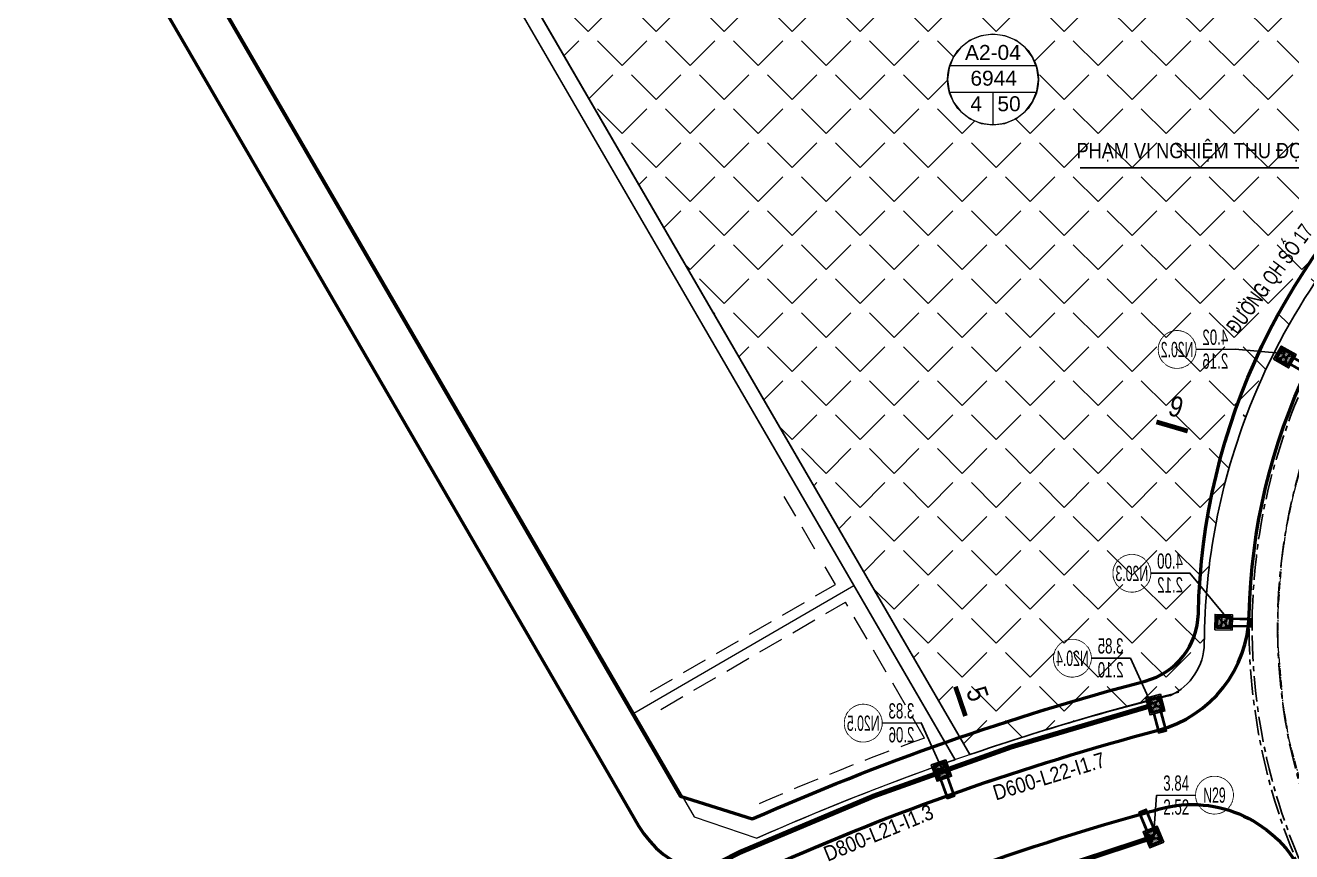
# Model space of a CAD drawing. Extents: x -2063571 to 559285, y 565862 to 1758715.
# Drawn here: x 558274.5 to 558398.9, y 1758351.3 to 1758432.5 of the extents above; entities that cross this region are included whole.
import ezdxf
from ezdxf.enums import TextEntityAlignment as Align

# ---------------------------------------------------------------- set-up
doc = ezdxf.new("R2010")
doc.units = 0
doc.header["$MEASUREMENT"] = 0
doc.set_wipeout_variables(frame=1)
for name, pattern in [('CENTER', [2, 1.25, -0.25, 0.25, -0.25]), ('CENTER2', [1.125, 0.75, -0.125, 0.125, -0.125]), ('DASHED', [0.75, 0.5, -0.25]), ('DIVIDE2', [0.625, 0.25, -0.125, 0, -0.125, 0, -0.125]), ('HIDDEN', [0.375, 0.25, -0.125])]:
    doc.linetypes.add(name, pattern=pattern)
doc.layers.get('0').update_dxf_attribs({"linetype": 'CONTINUOUS'})
doc.layers.get('DEFPOINTS').update_dxf_attribs({"linetype": 'CONTINUOUS'})
for name, color, linetype, lineweight in [('11111111111111111', 251, 'CONTINUOUS', 0), ('1Duy CDDC', 4, 'CONTINUOUS', 5), ('1Duy CDMG', 3, 'CONTINUOUS', 5), ('1Duy TenGa', 6, 'CONTINUOUS', 5), ('2.MAT CAT', 7, 'CONTINUOUS', 0), ('chi gioi dg do', 14, 'CONTINUOUS', 0), ('CHIA LO', 40, 'CONTINUOUS', 0), ('DUONG CAT', 8, 'CONTINUOUS', 9), ('HACH', 9, 'CONTINUOUS', 5), ('k-cxanh', 86, 'CONTINUOUS', 15), ('k-viahe', 6, 'CONTINUOUS', 15), ('k-vienctrinh', 6, 'CONTINUOUS', 15), ('KICH THUOC 1', 4, 'CONTINUOUS', 13), ('KT', 254, 'CONTINUOUS', 0), ('kt-su dung dat', 6, 'CONTINUOUS', 15), ('Q-MATCAT', 4, 'CONTINUOUS', 0), ('TENDUONGQH', 2, 'CONTINUOUS', 0)]:
    doc.layers.add(name, color=color, linetype=linetype, lineweight=lineweight)
for name, color, linetype in [('1Duy NetDong', 1, 'CONTINUOUS'), ('B-3000', 5, 'CONTINUOUS'), ('d600', 4, 'DIVIDE2'), ('d800', 4, 'CENTER2'), ('GA D600', 4, 'CENTER2'), ('M35 X 500', 6, 'CONTINUOUS'), ('QHCT_Đất công cộng đơn vị ở', 1, 'CONTINUOUS'), ('ththep', 3, 'CONTINUOUS')]:
    doc.layers.add(name, color=color, linetype=linetype)
doc.styles.add('Arial', font='arial_2.ttf', dxfattribs={"width": 0.85})
doc.styles.add('AVO-DAM', font='')
doc.styles.add('GT_Text_Duan1', font='VHAVAN_1.TTF', dxfattribs={"width": 1.1, "height": 25})
doc.styles.add('Q-TXT', font='ARIALN.TTF')
doc.styles.get('AVO-DAM').set_extended_font_data('VNI-Helve')
doc.dimstyles.new('2B2500X2500', dxfattribs={"dimtxt": 2.2, "dimasz": 3.5, "dimexe": 0.18, "dimexo": 0.0625, "dimgap": 0.2, "dimtad": 1, "dimdec": 0, "dimzin": 0, "dimdsep": 46, "dimtxsty": 'Arial', "dimcen": 0.09, "dimse1": 1, "dimse2": 1, "dimsd1": 1, "dimsd2": 1, "dimclrd": 2, "dimclrt": 256, "dimadec": 0, "dimazin": 0, "dimtfac": 1, "dimtdec": 0, "dimtofl": 0, "dimtmove": 2, "dimatfit": 3, "dimfxl": 1, "dimtfill": 1, "dimtfillclr": 256, "dimtolj": 1, "dimtzin": 0, "dimarcsym": 0})
doc.dimstyles.new('D300', dxfattribs={"dimtxt": 1.5, "dimasz": 3.5, "dimexe": 0.18, "dimexo": 0.0625, "dimgap": 0.2, "dimtad": 1, "dimdec": 0, "dimzin": 0, "dimdsep": 46, "dimtxsty": 'Arial', "dimcen": 0.09, "dimse1": 1, "dimse2": 1, "dimsd1": 1, "dimsd2": 1, "dimclrd": 2, "dimclrt": 256, "dimadec": 0, "dimazin": 0, "dimtfac": 1, "dimtdec": 0, "dimtofl": 0, "dimtmove": 2, "dimatfit": 3, "dimfxl": 1, "dimtfill": 1, "dimtfillclr": 256, "dimtolj": 1, "dimtzin": 0, "dimarcsym": 0})
doc.dimstyles.new('D600', dxfattribs={"dimtxt": 2.2, "dimasz": 3.5, "dimexe": 0.18, "dimexo": 0.0625, "dimgap": 0, "dimtad": 1, "dimdec": 0, "dimzin": 0, "dimdsep": 46, "dimtxsty": 'Arial', "dimcen": 0.09, "dimse1": 1, "dimse2": 1, "dimsd1": 1, "dimsd2": 1, "dimclrd": 2, "dimclrt": 256, "dimadec": 0, "dimazin": 0, "dimtfac": 1, "dimtdec": 0, "dimtofl": 0, "dimtmove": 2, "dimatfit": 3, "dimfxl": 1, "dimtfill": 1, "dimtfillclr": 256, "dimtolj": 1, "dimtzin": 0, "dimarcsym": 0})
doc.dimstyles.new('D800', dxfattribs={"dimtxt": 2.2, "dimasz": 3.5, "dimexe": 0.18, "dimexo": 0.0625, "dimgap": 0.2, "dimtad": 1, "dimdec": 0, "dimzin": 0, "dimdsep": 46, "dimtxsty": 'Arial', "dimcen": 0.09, "dimse1": 1, "dimse2": 1, "dimsd1": 1, "dimsd2": 1, "dimclrd": 2, "dimclrt": 256, "dimadec": 0, "dimazin": 0, "dimtfac": 1, "dimtdec": 0, "dimtofl": 0, "dimtmove": 2, "dimatfit": 3, "dimfxl": 1, "dimtfill": 1, "dimtfillclr": 256, "dimtolj": 1, "dimtzin": 0, "dimarcsym": 0})

# ---------------------------------------------------------------- blocks, each defined once
blk = doc.blocks.new('g 25')
at = {"layer": 'HACH'}
h = blk.add_hatch(dxfattribs=at)
h.set_pattern_fill('DOTS', color=1, scale=0.75, angle=474.3672, style=0)
h.set_pattern_definition([(114.3671788103, (-1831200.80478, -224170.26384), (-0.0523692889328, 0.0020098775898), [0, -0.046875])])
edge = h.paths.add_edge_path()
edge.add_line((0.6, 0.24), (-0.6, 0.24))
edge.add_line((-0.6, 0.24), (-0.6, 0.7))
edge.add_line((-0.6, 0.7), (0.6, 0.7))
edge.add_line((0.6, 0.7), (0.6, 0.24))
h = blk.add_hatch(dxfattribs=at)
h.set_pattern_fill('DOTS', color=1, scale=0.75, angle=474.3672, style=0)
h.set_pattern_definition([(114.3671788103, (-1831200.99731, -224169.83876), (-0.0523692889328, 0.0020098775898), [0, -0.046875])])
edge = h.paths.add_edge_path()
edge.add_line((0.6, -0.23), (-0.6, -0.23))
edge.add_line((-0.6, -0.23), (-0.6, 0.23))
edge.add_line((-0.6, 0.23), (0.6, 0.23))
edge.add_line((0.6, 0.23), (0.6, -0.23))
h = blk.add_hatch(dxfattribs=at)
h.set_pattern_fill('DOTS', color=1, scale=0.75, angle=474.3672, style=0)
h.set_pattern_definition([(114.3671788103, (-1831201.18984, -224169.413678), (-0.0523692889328, 0.0020098775898), [0, -0.046875])])
edge = h.paths.add_edge_path()
edge.add_line((0.6, -0.69), (-0.6, -0.69))
edge.add_line((-0.6, -0.69), (-0.6, -0.24))
edge.add_line((-0.6, -0.24), (0.6, -0.24))
edge.add_line((0.6, -0.24), (0.6, -0.69))
at = {"color": 1, "linetype": 'HIDDEN', "ltscale": 7.5}
for p, q in [((-0.3, -2.5), (-0.3, -0.6)), ((0.3, -2.5), (0.3, -0.6)), ((0.3, -2.7), (-0.3, -2.7))]:
    blk.add_line(p, q, dxfattribs=at)
blk.add_lwpolyline([(-0.5, 0.6), (-0.5, -0.6), (0.5, -0.6), (0.5, 0.6)], close=True, dxfattribs=at)
at = {"layer": 'DUONG CAT', "color": 1}
for points in [[(0.6, 0.7), (0.6, 0.24), (-0.6, 0.24), (-0.6, 0.7)], [(0.6, 0.23), (0.6, -0.23), (-0.6, -0.23), (-0.6, 0.23)], [(0.6, -0.24), (0.6, -0.69), (-0.6, -0.69), (-0.6, -0.24)]]:
    blk.add_lwpolyline(points, close=True, dxfattribs=at)
at = {"layer": 'KICH THUOC 1', "color": 1, "ltscale": 5}
for points in [[(-0.3, -2.7), (-0.28, -2.7), (-0.28, -2.55), (-0.3, -2.55)], [(-0.23, -2.7), (-0.21, -2.7), (-0.21, -2.55), (-0.23, -2.55)], [(-0.15, -2.7), (-0.13, -2.7), (-0.13, -2.55), (-0.15, -2.55)], [(-0.08, -2.7), (-0.06, -2.7), (-0.06, -2.55), (-0.08, -2.55)], [(-0.01, -2.7), (0.01, -2.7), (0.01, -2.55), (-0.01, -2.55)], [(0.06, -2.7), (0.08, -2.7), (0.08, -2.55), (0.06, -2.55)], [(0.14, -2.7), (0.16, -2.7), (0.16, -2.55), (0.14, -2.55)], [(0.21, -2.7), (0.23, -2.7), (0.23, -2.55), (0.21, -2.55)], [(0.28, -2.7), (0.3, -2.7), (0.3, -2.55), (0.28, -2.55)]]:
    blk.add_lwpolyline(points, close=True, dxfattribs=at)
at = {"layer": 'M35 X 500', "color": 1}
for p, q in [((0.6, 0.7), (-0.6, -0.69)), ((-0.4, -0.85), (-0.4, -2.5)), ((0.4, -0.85), (0.4, -2.5)), ((-0.4, -2.5), (-0.4, -2.8)), ((0.4, -2.8), (-0.4, -2.8)), ((0.4, -2.5), (0.4, -2.8))]:
    blk.add_line(p, q, dxfattribs=at)
for points in [[(-0.75, 0.85), (-0.75, -0.85), (0.75, -0.85), (0.75, 0.85)], [(-0.6, 0.7), (-0.6, -0.7), (0.6, -0.7), (0.6, 0.7)], [(0.4, -2.8), (0.4, -2.5), (-0.4, -2.5), (-0.4, -2.8)]]:
    blk.add_lwpolyline(points, close=True, dxfattribs=at)
at = {"layer": 'ththep', "color": 1, "ltscale": 5}
for p, q in [((-0.6, 0.7), (0.6, -0.69)), ((-0.6, 0.23), (0.6, 0.23)), ((-0.6, -0.23), (0.6, -0.23)), ((-0.6, -0.7), (0.6, -0.7))]:
    blk.add_line(p, q, dxfattribs=at)
blk = doc.blocks.new('*D290')
at = {"layer": 'DEFPOINTS', "color": 0, "linetype": 'CENTER2', "lineweight": 35, "transparency": 16777216}
for p in [(558438.67, 1758426.58), (558386.66, 1758351.01), (558397.03, 1758345.67)]:
    blk.add_point(p, dxfattribs=at)
at = {"layer": 'd800', "linetype": 'CENTER2', "transparency": 16777216, "insert": (558410, 1758398.73), "char_height": 1.5, "attachment_point": 5, "rotation": 62.7695, "style": 'Arial', "bg_fill": 3, "box_fill_scale": 1.25, "bg_fill_color": 256, "bg_fill_true_color": 13158600, "bg_fill_transparency": 0}
blk.add_mtext('\\A1;2B2500XH2500-L91M-I2.0', dxfattribs=at)
blk = doc.blocks.new('*U240')
at = {"layer": '1Duy NetDong', "ltscale": 0.2}
blk.add_lwpolyline([(5.01, 1.91), (5.1, 1.92), (5.2, 1.92), (5.29, 1.94), (5.38, 1.96), (5.48, 1.99), (5.56, 2.02), (5.65, 2.06), (5.74, 2.1), (5.82, 2.15), (5.9, 2.2), (5.97, 2.26), (6.04, 2.33), (6.11, 2.39), (6.17, 2.47), (6.23, 2.54), (6.28, 2.62), (6.33, 2.7), (6.38, 2.79), (6.41, 2.87), (6.45, 2.96), (6.47, 3.06), (6.49, 3.15), (6.51, 3.24), (6.52, 3.34), (6.52, 3.43), (6.52, 3.53), (6.51, 3.62), (6.49, 3.72), (6.47, 3.81), (6.44, 3.9), (6.41, 3.99), (6.37, 4.08), (6.33, 4.16), (6.28, 4.24), (6.23, 4.32), (6.17, 4.4), (6.1, 4.47), (6.04, 4.54), (5.97, 4.6), (5.89, 4.66), (5.81, 4.71), (5.73, 4.76), (5.64, 4.8), (5.56, 4.84), (5.47, 4.87), (5.37, 4.9), (5.28, 4.92), (5.19, 4.93), (5.09, 4.94), (5, 4.94), (4.9, 4.94), (4.81, 4.93), (4.71, 4.92), (4.62, 4.89), (4.53, 4.87), (4.44, 4.84), (4.35, 4.8), (4.27, 4.75), (4.19, 4.71), (4.11, 4.65), (4.03, 4.59), (3.96, 4.53), (3.89, 4.46), (3.83, 4.39), (3.77, 4.31), (3.72, 4.24), (3.67, 4.15), (3.63, 4.07), (3.59, 3.98), (3.56, 3.89), (3.53, 3.8), (3.51, 3.71), (3.5, 3.61), (3.49, 3.52), (3.49, 3.42), (3.49, 3.33), (3.5, 3.23), (3.51, 3.14), (3.54, 3.05), (3.56, 2.95), (3.59, 2.87), (3.63, 2.78), (3.68, 2.69), (3.73, 2.61), (3.78, 2.53), (3.84, 2.46), (3.9, 2.39), (3.97, 2.32), (4.04, 2.26), (4.12, 2.2), (4.19, 2.15), (4.28, 2.1), (4.36, 2.05), (4.45, 2.02), (4.54, 1.98), (4.63, 1.96), (4.72, 1.94), (4.82, 1.92), (4.91, 1.91)], close=True, dxfattribs=at)
at = {"layer": '1Duy NetDong', "ltscale": 3}
blk.add_lwpolyline([(3.49, 3.42), (0.26, 3.41), (0.26, 3.41), (0, 0)], dxfattribs=at)
at = {"layer": '1Duy CDDC', "ltscale": 3, "style": 'GT_Text_Duan1', "width": 0.65}
blk.add_attdef('DG', text='', height=1.25, rotation=0.1774, dxfattribs=at).set_placement((1.87, 3.08), align=Align.TOP_CENTER)
at = {"layer": '1Duy CDMG', "ltscale": 0.2, "style": 'GT_Text_Duan1', "width": 0.65}
blk.add_attdef('MG', text='', height=1.25, rotation=0.1774, dxfattribs=at).set_placement((1.87, 3.42), align=Align.BOTTOM_CENTER)
at = {"ltscale": 0.2}
blk.add_wipeout([(5.01, 1.91), (5.1, 1.92), (5.2, 1.92), (5.29, 1.94), (5.38, 1.96), (5.48, 1.99), (5.56, 2.02), (5.65, 2.06), (5.74, 2.1), (5.82, 2.15), (5.9, 2.2), (5.97, 2.26), (6.04, 2.33), (6.11, 2.39), (6.17, 2.47), (6.23, 2.54), (6.28, 2.62), (6.33, 2.7), (6.38, 2.79), (6.41, 2.87), (6.45, 2.96), (6.47, 3.06), (6.49, 3.15), (6.51, 3.24), (6.52, 3.34), (6.52, 3.43), (6.52, 3.53), (6.51, 3.62), (6.49, 3.72), (6.47, 3.81), (6.44, 3.9), (6.41, 3.99), (6.37, 4.08), (6.33, 4.16), (6.28, 4.24), (6.23, 4.32), (6.17, 4.4), (6.1, 4.47), (6.04, 4.54), (5.97, 4.6), (5.89, 4.66), (5.81, 4.71), (5.73, 4.76), (5.64, 4.8), (5.56, 4.84), (5.47, 4.87), (5.37, 4.9), (5.28, 4.92), (5.19, 4.93), (5.09, 4.94), (5, 4.94), (4.9, 4.94), (4.81, 4.93), (4.71, 4.92), (4.62, 4.89), (4.53, 4.87), (4.44, 4.84), (4.35, 4.8), (4.27, 4.75), (4.19, 4.71), (4.11, 4.65), (4.03, 4.59), (3.96, 4.53), (3.89, 4.46), (3.83, 4.39), (3.77, 4.31), (3.72, 4.24), (3.67, 4.15), (3.63, 4.07), (3.59, 3.98), (3.56, 3.89), (3.53, 3.8), (3.51, 3.71), (3.5, 3.61), (3.49, 3.52), (3.49, 3.42), (3.49, 3.33), (3.5, 3.23), (3.51, 3.14), (3.54, 3.05), (3.56, 2.95), (3.59, 2.87), (3.63, 2.78), (3.68, 2.69), (3.73, 2.61), (3.78, 2.53), (3.84, 2.46), (3.9, 2.39), (3.97, 2.32), (4.04, 2.26), (4.12, 2.2), (4.19, 2.15), (4.28, 2.1), (4.36, 2.05), (4.45, 2.02), (4.54, 1.98), (4.63, 1.96), (4.72, 1.94), (4.82, 1.92), (4.91, 1.91)], dxfattribs=at).dxf.layer = '1Duy NetDong'
at = {"layer": '1Duy TenGa', "ltscale": 3, "style": 'GT_Text_Duan1', "width": 0.6}
blk.add_attdef('TEN', text='', height=1.25, rotation=0.1774, dxfattribs=at).set_placement((5, 3.43), align=Align.MIDDLE_CENTER)
blk = doc.blocks.new('*U243')
at = {"layer": '1Duy NetDong', "ltscale": 0.2}
blk.add_lwpolyline([(-6.48, 2.34), (-6.58, 2.34), (-6.67, 2.35), (-6.77, 2.36), (-6.86, 2.39), (-6.95, 2.41), (-7.04, 2.44), (-7.13, 2.48), (-7.21, 2.52), (-7.3, 2.57), (-7.38, 2.63), (-7.45, 2.68), (-7.52, 2.75), (-7.59, 2.81), (-7.65, 2.88), (-7.71, 2.96), (-7.77, 3.04), (-7.81, 3.12), (-7.86, 3.21), (-7.9, 3.29), (-7.93, 3.38), (-7.96, 3.47), (-7.98, 3.57), (-7.99, 3.66), (-8, 3.75), (-8, 3.85), (-8, 3.95), (-7.99, 4.04), (-7.98, 4.13), (-7.96, 4.23), (-7.93, 4.32), (-7.9, 4.41), (-7.86, 4.5), (-7.82, 4.58), (-7.77, 4.66), (-7.72, 4.74), (-7.66, 4.82), (-7.6, 4.89), (-7.53, 4.96), (-7.46, 5.02), (-7.38, 5.08), (-7.3, 5.13), (-7.22, 5.18), (-7.14, 5.22), (-7.05, 5.26), (-6.96, 5.29), (-6.87, 5.32), (-6.78, 5.34), (-6.68, 5.36), (-6.59, 5.37), (-6.49, 5.37), (-6.4, 5.37), (-6.3, 5.36), (-6.21, 5.34), (-6.12, 5.32), (-6.02, 5.3), (-5.93, 5.27), (-5.85, 5.23), (-5.76, 5.19), (-5.68, 5.14), (-5.6, 5.08), (-5.53, 5.03), (-5.45, 4.96), (-5.39, 4.9), (-5.32, 4.82), (-5.26, 4.75), (-5.21, 4.67), (-5.16, 4.59), (-5.12, 4.5), (-5.08, 4.42), (-5.05, 4.33), (-5.02, 4.24), (-5, 4.14), (-4.98, 4.05), (-4.98, 3.95), (-4.97, 3.86), (-4.98, 3.76), (-4.98, 3.67), (-5, 3.58), (-5.02, 3.48), (-5.05, 3.39), (-5.08, 3.3), (-5.11, 3.21), (-5.16, 3.13), (-5.21, 3.05), (-5.26, 2.97), (-5.32, 2.89), (-5.38, 2.82), (-5.45, 2.75), (-5.52, 2.69), (-5.59, 2.63), (-5.67, 2.58), (-5.75, 2.53), (-5.84, 2.49), (-5.93, 2.45), (-6.02, 2.41), (-6.11, 2.39), (-6.2, 2.37), (-6.29, 2.35), (-6.39, 2.34)], close=True, dxfattribs=at)
at = {"layer": '1Duy NetDong', "ltscale": 3}
blk.add_lwpolyline([(-4.97, 3.86), (-1.74, 3.87), (-1.74, 3.87), (0, 0)], dxfattribs=at)
at = {"layer": '1Duy CDDC', "ltscale": 3, "style": 'GT_Text_Duan1', "text_generation_flag": 2, "width": 0.65}
blk.add_attdef('DG', text='', height=1.25, rotation=0.1774, dxfattribs=at).set_placement((-3.36, 3.53), align=Align.TOP_CENTER)
at = {"layer": '1Duy CDMG', "ltscale": 0.2, "style": 'GT_Text_Duan1', "text_generation_flag": 2, "width": 0.65}
blk.add_attdef('MG', text='', height=1.25, rotation=0.1774, dxfattribs=at).set_placement((-3.36, 3.86), align=Align.BOTTOM_CENTER)
at = {"ltscale": 0.2}
blk.add_wipeout([(-6.48, 2.34), (-6.58, 2.34), (-6.67, 2.35), (-6.77, 2.36), (-6.86, 2.39), (-6.95, 2.41), (-7.04, 2.44), (-7.13, 2.48), (-7.21, 2.52), (-7.3, 2.57), (-7.38, 2.63), (-7.45, 2.68), (-7.52, 2.75), (-7.59, 2.81), (-7.65, 2.88), (-7.71, 2.96), (-7.77, 3.04), (-7.81, 3.12), (-7.86, 3.21), (-7.9, 3.29), (-7.93, 3.38), (-7.96, 3.47), (-7.98, 3.57), (-7.99, 3.66), (-8, 3.75), (-8, 3.85), (-8, 3.95), (-7.99, 4.04), (-7.98, 4.13), (-7.96, 4.23), (-7.93, 4.32), (-7.9, 4.41), (-7.86, 4.5), (-7.82, 4.58), (-7.77, 4.66), (-7.72, 4.74), (-7.66, 4.82), (-7.6, 4.89), (-7.53, 4.96), (-7.46, 5.02), (-7.38, 5.08), (-7.3, 5.13), (-7.22, 5.18), (-7.14, 5.22), (-7.05, 5.26), (-6.96, 5.29), (-6.87, 5.32), (-6.78, 5.34), (-6.68, 5.36), (-6.59, 5.37), (-6.49, 5.37), (-6.4, 5.37), (-6.3, 5.36), (-6.21, 5.34), (-6.12, 5.32), (-6.02, 5.3), (-5.93, 5.27), (-5.85, 5.23), (-5.76, 5.19), (-5.68, 5.14), (-5.6, 5.08), (-5.53, 5.03), (-5.45, 4.96), (-5.39, 4.9), (-5.32, 4.82), (-5.26, 4.75), (-5.21, 4.67), (-5.16, 4.59), (-5.12, 4.5), (-5.08, 4.42), (-5.05, 4.33), (-5.02, 4.24), (-5, 4.14), (-4.98, 4.05), (-4.98, 3.95), (-4.97, 3.86), (-4.98, 3.76), (-4.98, 3.67), (-5, 3.58), (-5.02, 3.48), (-5.05, 3.39), (-5.08, 3.3), (-5.11, 3.21), (-5.16, 3.13), (-5.21, 3.05), (-5.26, 2.97), (-5.32, 2.89), (-5.38, 2.82), (-5.45, 2.75), (-5.52, 2.69), (-5.59, 2.63), (-5.67, 2.58), (-5.75, 2.53), (-5.84, 2.49), (-5.93, 2.45), (-6.02, 2.41), (-6.11, 2.39), (-6.2, 2.37), (-6.29, 2.35), (-6.39, 2.34)], dxfattribs=at).dxf.layer = '1Duy NetDong'
at = {"layer": '1Duy TenGa', "ltscale": 3, "style": 'GT_Text_Duan1', "text_generation_flag": 2, "width": 0.6}
blk.add_attdef('TEN', text='', height=1.25, rotation=0.1774, dxfattribs=at).set_placement((-6.49, 3.85), align=Align.MIDDLE_CENTER)
blk = doc.blocks.new('*D303')
at = {"layer": 'DEFPOINTS', "color": 0, "linetype": 'CENTER2', "lineweight": 35, "transparency": 16777216}
for p in [(558385.3, 1758352.76), (558386.32, 1758349.72), (558361.59, 1758344.84)]:
    blk.add_point(p, dxfattribs=at)
at = {"layer": 'KT', "linetype": 'CENTER2', "transparency": 16777216, "insert": (558375.29, 1758345.51), "char_height": 1.5, "attachment_point": 5, "rotation": 18.4813, "style": 'Arial', "bg_fill": 3, "box_fill_scale": 1.25, "bg_fill_color": 256, "bg_fill_true_color": 13158600, "bg_fill_transparency": 0}
blk.add_mtext('\\A1;D600-L25-I1.7', dxfattribs=at)
blk = doc.blocks.new('*D304')
at = {"layer": 'DEFPOINTS', "color": 0, "linetype": 'CENTER2', "lineweight": 35, "transparency": 16777216}
for p in [(558385.48, 1758365.78), (558364.48, 1758359.29), (558364.48, 1758359.27)]:
    blk.add_point(p, dxfattribs=at)
at = {"layer": 'KT', "linetype": 'CENTER2', "transparency": 16777216, "insert": (558375.05, 1758358.73), "char_height": 1.5, "attachment_point": 5, "rotation": 17.1713, "style": 'Arial', "bg_fill": 3, "box_fill_scale": 1.25, "bg_fill_color": 256, "bg_fill_true_color": 13158600, "bg_fill_transparency": 0}
blk.add_mtext('\\A1;D600-L22-I1.7', dxfattribs=at)
blk = doc.blocks.new('*D305')
at = {"layer": 'DEFPOINTS', "color": 0, "lineweight": 35, "transparency": 16777216}
for p in [(558364.48, 1758359.29), (558345.04, 1758351.34), (558346.37, 1758348.08)]:
    blk.add_point(p, dxfattribs=at)
at = {"layer": 'KT', "transparency": 16777216, "insert": (558358.3, 1758353.17), "char_height": 1.5, "attachment_point": 5, "rotation": 22.2588, "style": 'Arial', "bg_fill": 3, "box_fill_scale": 1.25, "bg_fill_color": 256, "bg_fill_true_color": 13158600, "bg_fill_transparency": 0}
blk.add_mtext('\\A1;D800-L21-I1.3', dxfattribs=at)
blk = doc.blocks.new('*U251')
at = {"layer": '1Duy NetDong', "ltscale": 0.2}
blk.add_lwpolyline([(-8.7, -1.18), (-8.79, -1.18), (-8.89, -1.17), (-8.98, -1.16), (-9.07, -1.14), (-9.17, -1.11), (-9.25, -1.08), (-9.34, -1.04), (-9.43, -1), (-9.51, -0.95), (-9.59, -0.89), (-9.66, -0.84), (-9.74, -0.77), (-9.8, -0.71), (-9.87, -0.64), (-9.92, -0.56), (-9.98, -0.48), (-10.03, -0.4), (-10.07, -0.32), (-10.11, -0.23), (-10.14, -0.14), (-10.17, -0.05), (-10.19, 0.05), (-10.2, 0.14), (-10.21, 0.23), (-10.22, 0.33), (-10.21, 0.42), (-10.21, 0.52), (-10.19, 0.61), (-10.17, 0.71), (-10.14, 0.8), (-10.11, 0.89), (-10.07, 0.98), (-10.03, 1.06), (-9.98, 1.14), (-9.93, 1.22), (-9.87, 1.3), (-9.81, 1.37), (-9.74, 1.44), (-9.67, 1.5), (-9.6, 1.56), (-9.52, 1.61), (-9.44, 1.66), (-9.35, 1.7), (-9.26, 1.74), (-9.17, 1.77), (-9.08, 1.8), (-8.99, 1.82), (-8.9, 1.84), (-8.8, 1.85), (-8.71, 1.85), (-8.61, 1.85), (-8.52, 1.84), (-8.42, 1.82), (-8.33, 1.8), (-8.24, 1.78), (-8.15, 1.75), (-8.06, 1.71), (-7.98, 1.66), (-7.89, 1.62), (-7.81, 1.56), (-7.74, 1.51), (-7.67, 1.44), (-7.6, 1.38), (-7.54, 1.3), (-7.48, 1.23), (-7.42, 1.15), (-7.38, 1.07), (-7.33, 0.98), (-7.29, 0.9), (-7.26, 0.81), (-7.23, 0.72), (-7.21, 0.62), (-7.2, 0.53), (-7.19, 0.43), (-7.19, 0.34), (-7.19, 0.24), (-7.2, 0.15), (-7.21, 0.05), (-7.23, -0.04), (-7.26, -0.13), (-7.29, -0.22), (-7.33, -0.31), (-7.37, -0.39), (-7.42, -0.47), (-7.47, -0.55), (-7.53, -0.63), (-7.59, -0.7), (-7.66, -0.77), (-7.73, -0.83), (-7.81, -0.89), (-7.89, -0.94), (-7.97, -0.99), (-8.05, -1.04), (-8.14, -1.07), (-8.23, -1.11), (-8.32, -1.13), (-8.41, -1.15), (-8.51, -1.17), (-8.6, -1.18)], close=True, dxfattribs=at)
at = {"layer": '1Duy NetDong', "ltscale": 3}
blk.add_lwpolyline([(-7.19, 0.34), (-3.96, 0.35), (-3.96, 0.35), (0, 0)], dxfattribs=at)
at = {"layer": '1Duy CDDC', "ltscale": 3, "style": 'GT_Text_Duan1', "text_generation_flag": 2, "width": 0.65}
blk.add_attdef('DG', text='', height=1.25, rotation=0.1774, dxfattribs=at).set_placement((-5.57, 0.01), align=Align.TOP_CENTER)
at = {"layer": '1Duy CDMG', "ltscale": 0.2, "style": 'GT_Text_Duan1', "text_generation_flag": 2, "width": 0.65}
blk.add_attdef('MG', text='', height=1.25, rotation=0.1774, dxfattribs=at).set_placement((-5.57, 0.34), align=Align.BOTTOM_CENTER)
at = {"ltscale": 0.2}
blk.add_wipeout([(-8.7, -1.18), (-8.79, -1.18), (-8.89, -1.17), (-8.98, -1.16), (-9.07, -1.14), (-9.17, -1.11), (-9.25, -1.08), (-9.34, -1.04), (-9.43, -1), (-9.51, -0.95), (-9.59, -0.89), (-9.66, -0.84), (-9.74, -0.77), (-9.8, -0.71), (-9.87, -0.64), (-9.92, -0.56), (-9.98, -0.48), (-10.03, -0.4), (-10.07, -0.32), (-10.11, -0.23), (-10.14, -0.14), (-10.17, -0.05), (-10.19, 0.05), (-10.2, 0.14), (-10.21, 0.23), (-10.22, 0.33), (-10.21, 0.42), (-10.21, 0.52), (-10.19, 0.61), (-10.17, 0.71), (-10.14, 0.8), (-10.11, 0.89), (-10.07, 0.98), (-10.03, 1.06), (-9.98, 1.14), (-9.93, 1.22), (-9.87, 1.3), (-9.81, 1.37), (-9.74, 1.44), (-9.67, 1.5), (-9.6, 1.56), (-9.52, 1.61), (-9.44, 1.66), (-9.35, 1.7), (-9.26, 1.74), (-9.17, 1.77), (-9.08, 1.8), (-8.99, 1.82), (-8.9, 1.84), (-8.8, 1.85), (-8.71, 1.85), (-8.61, 1.85), (-8.52, 1.84), (-8.42, 1.82), (-8.33, 1.8), (-8.24, 1.78), (-8.15, 1.75), (-8.06, 1.71), (-7.98, 1.66), (-7.89, 1.62), (-7.81, 1.56), (-7.74, 1.51), (-7.67, 1.44), (-7.6, 1.38), (-7.54, 1.3), (-7.48, 1.23), (-7.42, 1.15), (-7.38, 1.07), (-7.33, 0.98), (-7.29, 0.9), (-7.26, 0.81), (-7.23, 0.72), (-7.21, 0.62), (-7.2, 0.53), (-7.19, 0.43), (-7.19, 0.34), (-7.19, 0.24), (-7.2, 0.15), (-7.21, 0.05), (-7.23, -0.04), (-7.26, -0.13), (-7.29, -0.22), (-7.33, -0.31), (-7.37, -0.39), (-7.42, -0.47), (-7.47, -0.55), (-7.53, -0.63), (-7.59, -0.7), (-7.66, -0.77), (-7.73, -0.83), (-7.81, -0.89), (-7.89, -0.94), (-7.97, -0.99), (-8.05, -1.04), (-8.14, -1.07), (-8.23, -1.11), (-8.32, -1.13), (-8.41, -1.15), (-8.51, -1.17), (-8.6, -1.18)], dxfattribs=at).dxf.layer = '1Duy NetDong'
at = {"layer": '1Duy TenGa', "ltscale": 3, "style": 'GT_Text_Duan1', "text_generation_flag": 2, "width": 0.6}
blk.add_attdef('TEN', text='', height=1.25, rotation=0.1774, dxfattribs=at).set_placement((-8.7, 0.33), align=Align.MIDDLE_CENTER)
blk = doc.blocks.new('*U253')
at = {"layer": '1Duy NetDong', "ltscale": 0.2}
blk.add_lwpolyline([(-7.51, 1.82), (-7.61, 1.82), (-7.7, 1.83), (-7.8, 1.84), (-7.89, 1.86), (-7.98, 1.89), (-8.07, 1.92), (-8.16, 1.96), (-8.24, 2), (-8.33, 2.05), (-8.4, 2.1), (-8.48, 2.16), (-8.55, 2.23), (-8.62, 2.29), (-8.68, 2.36), (-8.74, 2.44), (-8.79, 2.52), (-8.84, 2.6), (-8.89, 2.68), (-8.92, 2.77), (-8.96, 2.86), (-8.98, 2.95), (-9.01, 3.05), (-9.02, 3.14), (-9.03, 3.23), (-9.03, 3.33), (-9.03, 3.42), (-9.02, 3.52), (-9.01, 3.61), (-8.99, 3.71), (-8.96, 3.8), (-8.93, 3.89), (-8.89, 3.98), (-8.85, 4.06), (-8.8, 4.14), (-8.75, 4.22), (-8.69, 4.3), (-8.63, 4.37), (-8.56, 4.44), (-8.49, 4.5), (-8.41, 4.56), (-8.33, 4.61), (-8.25, 4.66), (-8.17, 4.7), (-8.08, 4.74), (-7.99, 4.77), (-7.9, 4.8), (-7.81, 4.82), (-7.71, 4.84), (-7.62, 4.85), (-7.52, 4.85), (-7.43, 4.85), (-7.33, 4.84), (-7.24, 4.82), (-7.14, 4.8), (-7.05, 4.78), (-6.96, 4.75), (-6.88, 4.71), (-6.79, 4.66), (-6.71, 4.62), (-6.63, 4.56), (-6.55, 4.51), (-6.48, 4.44), (-6.42, 4.38), (-6.35, 4.3), (-6.29, 4.23), (-6.24, 4.15), (-6.19, 4.07), (-6.15, 3.98), (-6.11, 3.9), (-6.08, 3.81), (-6.05, 3.72), (-6.03, 3.62), (-6.01, 3.53), (-6, 3.43), (-6, 3.34), (-6, 3.24), (-6.01, 3.15), (-6.03, 3.05), (-6.05, 2.96), (-6.07, 2.87), (-6.11, 2.78), (-6.14, 2.69), (-6.19, 2.61), (-6.23, 2.53), (-6.29, 2.45), (-6.35, 2.37), (-6.41, 2.3), (-6.48, 2.23), (-6.55, 2.17), (-6.62, 2.11), (-6.7, 2.06), (-6.78, 2.01), (-6.87, 1.96), (-6.95, 1.93), (-7.04, 1.89), (-7.14, 1.87), (-7.23, 1.85), (-7.32, 1.83), (-7.42, 1.82)], close=True, dxfattribs=at)
at = {"layer": '1Duy NetDong', "ltscale": 3}
blk.add_lwpolyline([(-6, 3.34), (-2.77, 3.35), (-2.77, 3.35), (0, 0)], dxfattribs=at)
at = {"layer": '1Duy CDDC', "ltscale": 3, "style": 'GT_Text_Duan1', "text_generation_flag": 2, "width": 0.65}
blk.add_attdef('DG', text='', height=1.25, rotation=0.1774, dxfattribs=at).set_placement((-4.39, 3.01), align=Align.TOP_CENTER)
at = {"layer": '1Duy CDMG', "ltscale": 0.2, "style": 'GT_Text_Duan1', "text_generation_flag": 2, "width": 0.65}
blk.add_attdef('MG', text='', height=1.25, rotation=0.1774, dxfattribs=at).set_placement((-4.39, 3.34), align=Align.BOTTOM_CENTER)
at = {"ltscale": 0.2}
blk.add_wipeout([(-7.51, 1.82), (-7.61, 1.82), (-7.7, 1.83), (-7.8, 1.84), (-7.89, 1.86), (-7.98, 1.89), (-8.07, 1.92), (-8.16, 1.96), (-8.24, 2), (-8.33, 2.05), (-8.4, 2.1), (-8.48, 2.16), (-8.55, 2.23), (-8.62, 2.29), (-8.68, 2.36), (-8.74, 2.44), (-8.79, 2.52), (-8.84, 2.6), (-8.89, 2.68), (-8.92, 2.77), (-8.96, 2.86), (-8.98, 2.95), (-9.01, 3.05), (-9.02, 3.14), (-9.03, 3.23), (-9.03, 3.33), (-9.03, 3.42), (-9.02, 3.52), (-9.01, 3.61), (-8.99, 3.71), (-8.96, 3.8), (-8.93, 3.89), (-8.89, 3.98), (-8.85, 4.06), (-8.8, 4.14), (-8.75, 4.22), (-8.69, 4.3), (-8.63, 4.37), (-8.56, 4.44), (-8.49, 4.5), (-8.41, 4.56), (-8.33, 4.61), (-8.25, 4.66), (-8.17, 4.7), (-8.08, 4.74), (-7.99, 4.77), (-7.9, 4.8), (-7.81, 4.82), (-7.71, 4.84), (-7.62, 4.85), (-7.52, 4.85), (-7.43, 4.85), (-7.33, 4.84), (-7.24, 4.82), (-7.14, 4.8), (-7.05, 4.78), (-6.96, 4.75), (-6.88, 4.71), (-6.79, 4.66), (-6.71, 4.62), (-6.63, 4.56), (-6.55, 4.51), (-6.48, 4.44), (-6.42, 4.38), (-6.35, 4.3), (-6.29, 4.23), (-6.24, 4.15), (-6.19, 4.07), (-6.15, 3.98), (-6.11, 3.9), (-6.08, 3.81), (-6.05, 3.72), (-6.03, 3.62), (-6.01, 3.53), (-6, 3.43), (-6, 3.34), (-6, 3.24), (-6.01, 3.15), (-6.03, 3.05), (-6.05, 2.96), (-6.07, 2.87), (-6.11, 2.78), (-6.14, 2.69), (-6.19, 2.61), (-6.23, 2.53), (-6.29, 2.45), (-6.35, 2.37), (-6.41, 2.3), (-6.48, 2.23), (-6.55, 2.17), (-6.62, 2.11), (-6.7, 2.06), (-6.78, 2.01), (-6.87, 1.96), (-6.95, 1.93), (-7.04, 1.89), (-7.14, 1.87), (-7.23, 1.85), (-7.32, 1.83), (-7.42, 1.82)], dxfattribs=at).dxf.layer = '1Duy NetDong'
at = {"layer": '1Duy TenGa', "ltscale": 3, "style": 'GT_Text_Duan1', "text_generation_flag": 2, "width": 0.6}
blk.add_attdef('TEN', text='', height=1.25, rotation=0.1774, dxfattribs=at).set_placement((-7.52, 3.33), align=Align.MIDDLE_CENTER)
blk = doc.blocks.new('LO-DAT')
at = {"linetype": 'ByBlock'}
blk.add_wipeout([(63.7, -19.6), (61.5, -3.2), (55.2, 12.2), (45, 25.4), (31.9, 35.5), (16.5, 41.9), (0, 44.1), (-16.5, 41.9), (-31.9, 35.5), (-45, 25.4), (-55.2, 12.2), (-61.5, -3.2), (-63.7, -19.6), (-61.5, -36.1), (-55.2, -51.5), (-45, -64.7), (-31.9, -74.8), (-16.5, -81.2), (0, -83.3), (16.5, -81.2), (31.9, -74.8), (45, -64.7), (55.2, -51.5), (61.5, -36.1)], dxfattribs=at).dxf.layer = 'kt-su dung dat'
at = {"layer": 'kt-su dung dat'}
blk.add_line((-60.2, 0), (60.2, 0), dxfattribs=at)
at = {"layer": 'kt-su dung dat', "linetype": 'ByBlock'}
for p, q in [((-61, -37.4), (61, -37.4)), ((0, -37.4), (0, -83.3))]:
    blk.add_line(p, q, dxfattribs=at)
at = {"layer": 'kt-su dung dat', "linetype": 'ByBlock', "flags": 128}
blk.add_lwpolyline([(63.7, -19.6), (61.5, -3.2), (55.2, 12.2), (45, 25.4), (31.9, 35.5), (16.5, 41.9), (0, 44.1), (-16.5, 41.9), (-31.9, 35.5), (-45, 25.4), (-55.2, 12.2), (-61.5, -3.2), (-63.7, -19.6), (-61.5, -36.1), (-55.2, -51.5), (-45, -64.7), (-31.9, -74.8), (-16.5, -81.2), (0, -83.3), (16.5, -81.2), (31.9, -74.8), (45, -64.7), (55.2, -51.5), (61.5, -36.1)], close=True, dxfattribs=at)
at = {"layer": 'kt-su dung dat'}
blk.add_circle((0, -19.6), 63.7, dxfattribs=at)
at = {"layer": 'kt-su dung dat', "linetype": 'ByBlock', "style": 'AVO-DAM'}
for p in [(-0.1, 7.9), (1, -28.3), (-23.6, -64.1), (22.5, -64.1)]:
    blk.add_attdef('0', text='', height=21, dxfattribs=at).set_placement(p, align=Align.CENTER)

msp = doc.modelspace()

# ---------------------------------------------------------------- linework, layer by layer
at = {"layer": '2.MAT CAT', "const_width": 0.467, "elevation": 0.075}
msp.add_lwpolyline([(558385.595, 1758393.551), (558388.672, 1758392.65)], dxfattribs=at)
at = {"layer": '2.MAT CAT', "const_width": 0.467}
msp.add_lwpolyline([(558365.856, 1758367.538), (558366.839, 1758364.653)], dxfattribs=at)
at = {"layer": 'B-3000', "color": 7, "linetype": 'CENTER', "ltscale": 2}
for radius, start in [(59, 129.68729), (58.7, 130.07566)]:
    msp.add_arc((558453.702, 1758373.402), radius, start, 268.49101, dxfattribs=at)
at = {"layer": 'B-3000', "color": 8, "linetype": 'CENTER', "ltscale": 2}
msp.add_arc((558453.702, 1758373.402), 56.2, 130.61086, 201.86312, dxfattribs=at)
at = {"layer": 'chi gioi dg do', "color": 8, "linetype": 'DASHED', "ltscale": 5}
for p, q in [((558352.053, 1758381.038), (558349.04, 1758386.227)), ((558354.061, 1758377.579), (558353.057, 1758379.309)), ((558335.9, 1758367.034), (558354.061, 1758377.579))]:
    msp.add_line(p, q, dxfattribs=at)
at = {"layer": 'd600', "color": 6, "linetype": 'DIVIDE2', "ltscale": 10, "const_width": 0.5}
for points in [[(558385.136, 1758365.69, 0.0416835), (558344.653, 1758351.242), (558322.595, 1758339.898, 0.0308194), (558296.321, 1758322.492), (558289.008, 1758316.972, -0.0310287), (558288.233, 1758316.458), (558287.286, 1758315.74)], [(558385.298, 1758352.764, 0.0941397), (558303.853, 1758312.516), (558295.039, 1758305.862)]]:
    msp.add_lwpolyline(points, format="xyb", dxfattribs=at)

# ---------------------------------------------------------------- block references
at = {"layer": 'GA D600', "linetype": 'CENTER2'}
for p, rotation in [((558385.484, 1758365.782), 14.86692789416927), ((558385.3, 1758352.763), 202.6029215358364)]:
    msp.add_blockref('g 25', p, dxfattribs=dict(at, rotation=rotation))
at = {"layer": 'GA D600', "linetype": 'CENTER2', "xscale": -1, "rotation": 19.52112433984177}
msp.add_blockref('g 25', (558364.478, 1758359.291), dxfattribs=at)

# ---------------------------------------------------------------- texts
at = {"layer": '2.MAT CAT', "style": 'Q-TXT'}
for s, rotation, p in [('9', 343.6718, (558386.913, 1758395.233, 0.542)), ('5', 288.81487, (558367.826, 1758367.432, 0.467))]:
    msp.add_text(s, height=2, rotation=rotation, dxfattribs=at).set_placement(p, align=Align.MIDDLE_LEFT)

# ---------------------------------------------------------------- next in the draw order: block references
at = {"layer": '1Duy NetDong', "xscale": 1.2000048000192, "yscale": 1.2000048000192, "zscale": 1.2000048000192}
msp.add_blockref('*U243', (558364.586, 1758359.328), dxfattribs=at).add_auto_attribs({'TEN': 'N20.5', 'DG': '2.06', 'MG': '3.83'})

# ---------------------------------------------------------------- next in the draw order: dimensions: what is measured, and where the dimension line sits
at = {"layer": 'd800', "linetype": 'CENTER2'}
dim = msp.add_linear_dim(base=(558386.658, 1758351.009), p1=(558438.672, 1758426.584), p2=(558397.033, 1758345.67), angle=242.76949, dimstyle='2B2500X2500', override={"dimtxt": 1.5, "dimpost": '2B2500XH2500-L<>M-I2.0'}, dxfattribs=at)
dim.commit()
dim.dimension.update_dxf_attribs({"geometry": '*D290', "text_midpoint": (558410.001, 1758398.725), "dimtype": 161})

# ---------------------------------------------------------------- next in the draw order: linework, layer by layer
at = {"layer": 'chi gioi dg do', "color": 8, "linetype": 'DASHED', "ltscale": 5}
for p in [(558336.905, 1758365.305), (558362.828, 1758362.481)]:
    msp.add_line(p, (558355.065, 1758375.85), dxfattribs=at)
at = {"layer": 'CHIA LO', "ltscale": 2}
msp.add_line((558334.269, 1758364.931), (558355.889, 1758377.484), dxfattribs=at)

# ---------------------------------------------------------------- next in the draw order: block references
at = {"layer": '1Duy NetDong', "xscale": 1.2000048000192, "yscale": 1.2000048000192, "zscale": 1.2000048000192}
for name, p, values in [('*U251', (558398.071, 1758400.268), {'TEN': 'N20.2', 'DG': '2.16', 'MG': '4.02'}), ('*U253', (558392.206, 1758374.676), {'TEN': 'N20.3', 'DG': '2.12', 'MG': '4.00'}), ('*U240', (558385.298, 1758352.764), {'TEN': 'N29', 'DG': '2.52', 'MG': '3.84'})]:
    msp.add_blockref(name, p, dxfattribs=at).add_auto_attribs(values)
at = {"layer": 'GA D600', "linetype": 'CENTER2', "rotation": 14.86692789416927}
msp.add_blockref('g 25', (558385.484, 1758365.782), dxfattribs=at)

# ---------------------------------------------------------------- next in the draw order: texts
at = {"layer": 'd800', "color": 80, "linetype": 'DIVIDE2', "ltscale": 10, "insert": (558390.24, 1758420.05), "char_height": 1.5, "attachment_point": 5, "style": 'Arial', "bg_fill": 3, "box_fill_scale": 1.1, "bg_fill_color": 256, "bg_fill_true_color": 13158600, "bg_fill_transparency": 0}
msp.add_mtext('\\A1;PHẠM VI NGHIỆM THU ĐỢT 2', dxfattribs=at)

# ---------------------------------------------------------------- next in the draw order: linework, layer by layer
at = {"layer": 'Q-MATCAT', "linetype": 'CENTER2', "elevation": 1.855}
msp.add_lwpolyline([(558422.803, 1758427.505), (558422.472, 1758423.669), (558420.33, 1758419.303), (558417.747, 1758416.606), (558413.646, 1758412.823), (558410.078, 1758408.833), (558407.412, 1758405.272), (558406.313, 1758403.785), (558404.496, 1758400.554), (558403.382, 1758398.534), (558401.387, 1758393.935), (558400.178, 1758390.456), (558399.018, 1758386.365), (558398.385, 1758383.326), (558397.885, 1758379.952), (558397.523, 1758374.934), (558397.531, 1758371.588), (558397.992, 1758366.001), (558398.581, 1758362.442), (558400.496, 1758355.305), (558401.544, 1758352.474)], dxfattribs=at)

# ---------------------------------------------------------------- next in the draw order: block references
at = {"layer": 'GA D600', "linetype": 'CENTER2'}
for p, rotation in [((558398.218, 1758399.933), 60.12167774091559), ((558392.2, 1758373.865), 88.96759824501451), ((558385.3, 1758352.763), 202.6029215358364)]:
    msp.add_blockref('g 25', p, dxfattribs=dict(at, rotation=rotation))

# ---------------------------------------------------------------- next in the draw order: texts
at = {"layer": 'TENDUONGQH', "color": 8, "style": 'Q-TXT', "width": 0.85}
msp.add_text('ÐƯỜNG QH SỐ 17', height=1.5, rotation=53.57865, dxfattribs=at).set_placement((558392.959, 1758402.524, 0.7), align=Align.MIDDLE_LEFT)

# ---------------------------------------------------------------- next in the draw order: leaders
at = {"layer": 'd800', "color": 80, "linetype": 'Continuous', "ltscale": 10}
msp.add_leader([(558405.211, 1758413.683), (558401.841, 1758418.523), (558378.112, 1758418.523)], dimstyle='D300', override={"dimasz": 1, "dimtad": 0}, dxfattribs=at)

# ---------------------------------------------------------------- next in the draw order: dimensions: what is measured, and where the dimension line sits
at = {"layer": 'KT', "linetype": 'CENTER2'}
for base, p1, p2, angle, picture, middle in [((558364.485, 1758359.271), (558385.484, 1758365.782), (558364.478, 1758359.291), 197.17134, '*D304', (558375.051, 1758358.725)), ((558386.315, 1758349.717), (558361.587, 1758344.837), (558385.298, 1758352.762), 18.48127, '*D303', (558375.288, 1758345.507))]:
    dim = msp.add_linear_dim(base=base, p1=p1, p2=p2, angle=angle, dimstyle='D600', override={"dimtxt": 1.5, "dimpost": 'D600-L<>-I1.7'}, dxfattribs=at)
    dim.commit()
    dim.dimension.update_dxf_attribs({"geometry": picture, "text_midpoint": middle, "dimtype": 161})

# ---------------------------------------------------------------- next in the draw order: linework, layer by layer
at = {"layer": 'CHIA LO', "ltscale": 2}
for p, q in [((558315.049, 1758450.808), (558367.274, 1758360.863)), ((558313.753, 1758450.053), (558365.83, 1758360.363))]:
    msp.add_line(p, q, dxfattribs=at)
at = {"layer": 'k-cxanh', "color": 8, "ltscale": 2}
msp.add_line((558367.274, 1758360.863), (558315.007, 1758450.88), dxfattribs=at)

# ---------------------------------------------------------------- next in the draw order: block references
at = {"layer": '1Duy NetDong', "xscale": 1.2000048000192, "yscale": 1.2000048000192, "zscale": 1.2000048000192}
msp.add_blockref('*U243', (558385.132, 1758365.709), dxfattribs=at).add_auto_attribs({'TEN': 'N20.4', 'DG': '2.10', 'MG': '3.85'})

# ---------------------------------------------------------------- next in the draw order: dimensions: what is measured, and where the dimension line sits
at = {"layer": 'KT'}
dim = msp.add_linear_dim(base=(558346.374, 1758348.077), p1=(558364.478, 1758359.291), p2=(558345.04, 1758351.336), angle=202.2588, dimstyle='D800', override={"dimtxt": 1.5, "dimpost": 'D800-L<>-I1.3'}, dxfattribs=at)
dim.commit()
dim.dimension.update_dxf_attribs({"geometry": '*D305', "text_midpoint": (558358.295, 1758353.165), "dimtype": 161})

# ---------------------------------------------------------------- next in the draw order: hatches: boundary and pattern name
at = {"layer": 'QHCT_Đất công cộng đơn vị ở'}
h = msp.add_hatch(dxfattribs=at)
h.set_pattern_fill('ANGLE', color=8, scale=0.676, angle=45, style=0)
h.set_pattern_definition([(45, (1080.85, 348.8946), (-3.338859226, 3.338859226), [3.43408, -1.28778]), (135, (1080.85, 348.8946), (-3.338859226, -3.338859226), [3.43408, -1.28778])])
edge = h.paths.add_edge_path()
edge.add_arc((558454.411, 1758371.519), 64.113, 158.44075, 179.75786, ccw=False)
edge.add_arc((558454.411, 1758371.519), 64.113, 130.10469, 158.44074, ccw=False)
edge.add_arc((558408.601, 1758425.911), 7, 310.10468, 390.05484)
edge.add_line((558414.66, 1758429.417), (558396.461, 1758460.869))
edge.add_line((558396.461, 1758460.869), (558380.303, 1758488.793))
edge.add_line((558380.303, 1758488.793), (558315.007, 1758450.88))
edge.add_line((558315.007, 1758450.88), (558367.274, 1758360.863))
edge.add_arc((558442.421, 1758142.906), 230.548, 103.91836, 109.02302, ccw=False)
edge.add_arc((558384.633, 1758371.849), 5.666, 294.29868, 359.40349)

# ---------------------------------------------------------------- next in the draw order: linework, layer by layer
at = {"layer": '11111111111111111', "color": 1, "lineweight": 53}
msp.add_lwpolyline([(558449.199, 1758282.21), (558449.199, 1758235.908, -0.4142136), (558437.199, 1758223.908), (558389.362, 1758223.908, -0.2267308), (558307.284, 1758272.783), (558298.143, 1758285.044), (558291.541, 1758293.899, -0.4124461), (558293.532, 1758307.857), (558302.346, 1758314.512, -0.0941674), (558384.654, 1758355.179, 0.0095244), (558385.946, 1758355.535, -0.3675285), (558400.016, 1758348.933, 0.2311251), (558439.988, 1758316.018, -0.3470587), (558449.199, 1758304.347), (558449.199, 1758290.099)], format="xyb", close=True, dxfattribs=at)
at = {"layer": 'chi gioi dg do', "color": 8, "linetype": 'DASHED', "ltscale": 5}
msp.add_arc((558451.304, 1758116.138), 261.75, 109.75618, 113.67488, dxfattribs=at)
at = {"layer": 'k-viahe', "color": 8, "ltscale": 2}
msp.add_arc((558451.304, 1758116.138), 258.75, 104.21068, 113.93294, dxfattribs=at)
at = {"layer": 'k-vienctrinh', "color": 8, "ltscale": 2}
msp.add_lwpolyline([(558313.753, 1758450.053), (558292.133, 1758437.5), (558340.183, 1758354.745), (558346.337, 1758352.641, -0.0202657), (558365.83, 1758360.363), (558313.754, 1758450.051)], format="xyb", close=True, dxfattribs=at)
at = {"layer": 'QHCT_Đất công cộng đơn vị ở', "color": 8}
msp.add_lwpolyline([(558396.461, 1758460.869), (558380.303, 1758488.793), (558315.007, 1758450.88), (558367.274, 1758360.863, -0.022277), (558386.965, 1758366.685, 0.2919696), (558390.299, 1758371.79, -0.0932826), (558394.784, 1758395.078, -0.1242732), (558413.11, 1758420.557, 0.363724), (558414.66, 1758429.417)], format="xyb", close=True, dxfattribs=at)

# ---------------------------------------------------------------- next in the draw order: block references
at = {"layer": 'kt-su dung dat', "color": 8}
ref = msp.add_blockref('LO-DAT', (558369.544, 1758428.567), dxfattribs=dict(at, xscale=0.07, yscale=0.07, zscale=0.07))
ref.add_attrib('0', 'A2-04', dxfattribs={"color": 8, "linetype": 'ByBlock', "height": 1.47, "style": 'AVO-DAM'}).set_placement((558369.536, 1758429.12), align=Align.CENTER)
ref.add_attrib('0', '6944', dxfattribs={"color": 8, "linetype": 'ByBlock', "height": 1.47, "style": 'AVO-DAM'}).set_placement((558369.611, 1758426.588), align=Align.CENTER)
ref.add_attrib('0', '4', dxfattribs={"color": 8, "linetype": 'ByBlock', "height": 1.47, "style": 'AVO-DAM'}).set_placement((558367.893, 1758424.079), align=Align.CENTER)
ref.add_attrib('0', '50', dxfattribs={"color": 8, "linetype": 'ByBlock', "height": 1.47, "style": 'AVO-DAM'}).set_placement((558371.121, 1758424.079), align=Align.CENTER)

# ---------------------------------------------------------------- next in the draw order: linework, layer by layer
at = {"layer": '11111111111111111', "color": 1, "lineweight": 53}
msp.add_lwpolyline([(558418.378, 1758433.741), (558374.151, 1758510.175, 0.4150117), (558357.726, 1758514.535), (558279.462, 1758468.964, 0.4138565), (558275.846, 1758455.301), (558330.604, 1758360.994), (558334.739, 1758353.873, 0.383147), (558347.454, 1758349.759, -0.0401558), (558385.782, 1758363.256, 0.3347211), (558394.715, 1758374.612, -0.2159757), (558415.717, 1758418.548, 0.3638635)], format="xyb", close=True, dxfattribs=at)
msp.add_lwpolyline([(558283.617, 1758451.875), (558285.402, 1758448.801), (558334.928, 1758363.505), (558338.827, 1758356.79), (558345.89, 1758354.535, -0.0396579), (558384.505, 1758368.09, 0.3347211), (558389.716, 1758374.714, -0.2159757), (558412.498, 1758422.374, 0.3638635), (558414.051, 1758431.236), (558368.812, 1758509.419), (558361.987, 1758511.23), (558281.983, 1758464.646), (558280.173, 1758457.807), (558283.617, 1758451.875)], format="xyb", dxfattribs=at)

doc.saveas('drawing.dxf')
